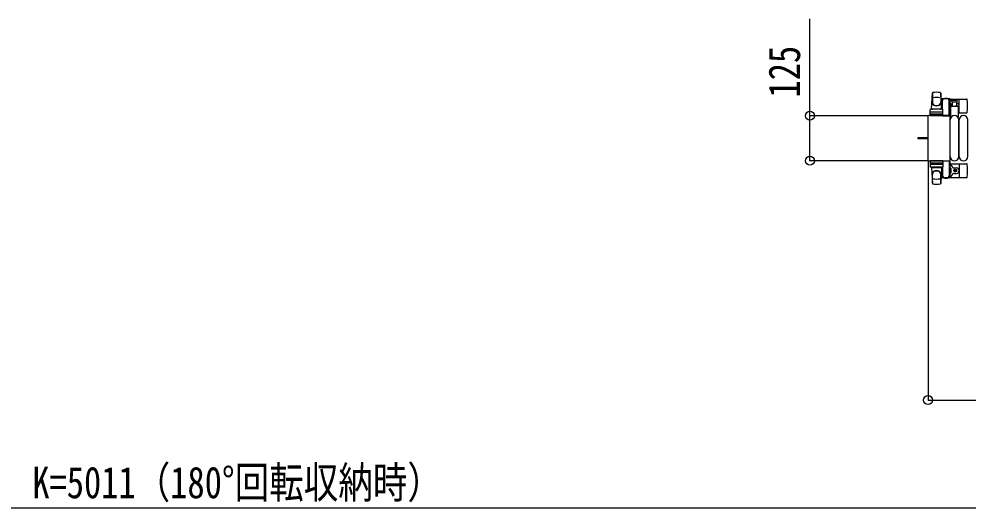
# Model space of a CAD drawing. Units: millimetres, scale not verified. Extents: x -16820 to 16820, y -11880 to 11880.
# Drawn here: x -12892 to -10254, y -5198 to -3838 of the extents above; entities that cross this region are included whole.
import ezdxf
from ezdxf.enums import TextEntityAlignment as Align

# ---------------------------------------------------------------- set-up
doc = ezdxf.new("R2010")
doc.units = ezdxf.units.MM
doc.header["$LTSCALE"] = 50
for name, color, linetype in [('0-3_YKK_13', 4, 'Continuous'), ('0-4_YKK_A1', 4, 'Continuous'), ('0-5_YKK_D', 6, 'Continuous')]:
    doc.layers.add(name, color=color, linetype=linetype)
doc.styles.add('ＭＳ ゴシック', font='')
doc.styles.get('ＭＳ ゴシック').set_extended_font_data('MS Gothic')

msp = doc.modelspace()

# ---------------------------------------------------------------- linework, layer by layer
at = {"layer": '0-3_YKK_13'}
for p, q in [((-10355.92, -4088.5), (-10353.49, -4044.47)), ((-10353.42, -4044.89), (-10353.42, -4070.63)), ((-10330.42, -4044.12), (-10330.42, -4071.31)), ((-10327.92, -4088.5), (-10330.36, -4044.47)), ((-10305.62, -4060), (-10326.22, -4060)), ((-10303.89, -4061), (-10257.83, -4061)), ((-10326.72, -4068.3), (-10325.92, -4068.3)), ((-10326.72, -4078.81), (-10326.72, -4068.3)), ((-10325.12, -4084.8), (-10326.72, -4078.81)), ((-10325.92, -4081.8), (-10325.92, -4064.8)), ((-10325.12, -4084.8), (-10324.92, -4084.8)), ((-10324.92, -4089.63), (-10324.92, -4065)), ((-10306.92, -4064.8), (-10303.62, -4064.8)), ((-10306.92, -4107.5), (-10306.92, -4065)), ((-10306.73, -4084.8), (-10306.92, -4084.8)), ((-10306.73, -4084.8), (-10305.12, -4078.81)), ((-10305.92, -4081.8), (-10305.92, -4064.8)), ((-10305.12, -4068.3), (-10305.92, -4068.3)), ((-10305.12, -4078.81), (-10305.12, -4068.3)), ((-10303.62, -4064.8), (-10303.62, -4062)), ((-10301.92, -4110.33), (-10301.92, -4082.5)), ((-10299.92, -4080.5), (-10283.92, -4080.5)), ((-10298.17, -4069), (-10285.67, -4069)), ((-10297.42, -4080.5), (-10297.42, -4069)), ((-10286.42, -4069), (-10286.42, -4080.5)), ((-10281.92, -4082.5), (-10281.92, -4110.33)), ((-10278.92, -4097), (-10278.92, -4063)), ((-10365.92, -4109.5), (-10365.92, -4230.5)), ((-10365.92, -4109.5), (-10365.92, -4109.5)), ((-10306.92, -4107), (-10363.43, -4107)), ((-10363.43, -4107), (-10363.43, -4107)), ((-10359.42, -4107.5), (-10359.42, -4090.5)), ((-10324.42, -4107.5), (-10359.42, -4107.5)), ((-10358.48, -4102), (-10325.31, -4102)), ((-10325.42, -4089.5), (-10358.42, -4089.5)), ((-10325.42, -4097.5), (-10358.42, -4097.5)), ((-10355.92, -4088.5), (-10327.92, -4088.5)), ((-10354.92, -4089.5), (-10354.92, -4088.5)), ((-10354.92, -4088.5), (-10328.92, -4088.5)), ((-10354.92, -4089.5), (-10352.52, -4089.5)), ((-10331.32, -4089.5), (-10328.92, -4089.5)), ((-10328.92, -4089.5), (-10328.92, -4088.5)), ((-10324.92, -4107.5), (-10306.92, -4107.5)), ((-10324.42, -4107.5), (-10324.42, -4090.5)), ((-10306.92, -4107), (-10306.92, -4107)), ((-10304.42, -4230.5), (-10304.42, -4109.5)), ((-10304.42, -4109.5), (-10304.42, -4109.5)), ((-10303.92, -4099), (-10301.92, -4099)), ((-10281.92, -4099), (-10257.83, -4099)), ((-10303.92, -4221), (-10303.92, -4119)), ((-10279.92, -4221), (-10279.92, -4119)), ((-10278.92, -4221), (-10278.92, -4119)), ((-10254.92, -4221), (-10254.92, -4119)), ((-10393.92, -4168.5), (-10393.92, -4171.5)), ((-10378.42, -4171.5), (-10393.92, -4171.5)), ((-10379.07, -4168.5), (-10379.07, -4171.5)), ((-10365.92, -4171.5), (-10378.42, -4171.5)), ((-10365.92, -4230.5), (-10365.92, -4230.5)), ((-10363.43, -4233), (-10306.92, -4233)), ((-10363.43, -4233), (-10363.43, -4233)), ((-10324.42, -4232.5), (-10359.42, -4232.5)), ((-10359.42, -4232.5), (-10359.42, -4249.5)), ((-10358.48, -4238), (-10325.31, -4238)), ((-10325.42, -4242.5), (-10358.42, -4242.5)), ((-10324.92, -4232.5), (-10306.92, -4232.5)), ((-10324.42, -4232.5), (-10324.42, -4249.5)), ((-10306.92, -4232.5), (-10306.92, -4275)), ((-10306.92, -4233), (-10306.92, -4233)), ((-10304.42, -4230.5), (-10304.42, -4230.5)), ((-10303.92, -4241), (-10257.83, -4241)), ((-10278.92, -4243), (-10278.92, -4277)), ((-10325.42, -4250.5), (-10358.42, -4250.5)), ((-10355.92, -4251.5), (-10327.92, -4251.5)), ((-10355.92, -4251.5), (-10353.49, -4295.53)), ((-10354.92, -4250.5), (-10352.52, -4250.5)), ((-10354.92, -4250.5), (-10354.92, -4251.5)), ((-10354.92, -4251.5), (-10328.92, -4251.5)), ((-10353.42, -4295.11), (-10353.42, -4269.37)), ((-10331.32, -4250.5), (-10328.92, -4250.5)), ((-10330.42, -4295.88), (-10330.42, -4268.69)), ((-10327.92, -4251.5), (-10330.36, -4295.53)), ((-10328.92, -4250.5), (-10328.92, -4251.5)), ((-10325.12, -4255.2), (-10326.72, -4261.19)), ((-10326.72, -4261.19), (-10326.72, -4271.7)), ((-10326.72, -4271.7), (-10325.92, -4271.7)), ((-10325.92, -4258.2), (-10325.92, -4275.2)), ((-10325.12, -4255.2), (-10324.92, -4255.2)), ((-10324.92, -4250.37), (-10324.92, -4275)), ((-10306.73, -4255.2), (-10306.92, -4255.2)), ((-10306.73, -4255.2), (-10305.12, -4261.19)), ((-10305.92, -4258.2), (-10305.92, -4275.2)), ((-10305.12, -4271.7), (-10305.92, -4271.7)), ((-10305.12, -4261.19), (-10305.12, -4271.7)), ((-10295.63, -4252.5), (-10286.42, -4252.5)), ((-10295.63, -4267.5), (-10286.42, -4267.5)), ((-10291.24, -4260.44), (-10292.12, -4260.44)), ((-10288.6, -4259.56), (-10287.72, -4259.56)), ((-10305.62, -4280), (-10326.22, -4280)), ((-10306.92, -4275.2), (-10303.62, -4275.2)), ((-10303.89, -4279), (-10257.83, -4279)), ((-10303.62, -4275.2), (-10303.62, -4278))]:
    msp.add_line(p, q, dxfattribs=at)
for points in [[(-10328.22, -4062), (-10328.22, -4064.8), (-10324.92, -4064.8)], [(-10285.67, -4065), (-10291.92, -4065), (-10298.17, -4065)], [(-10365.92, -4168.5), (-10378.42, -4168.5), (-10393.92, -4168.5)], [(-10292.12, -4260.44), (-10292.12, -4259.56), (-10291.24, -4259.56)], [(-10290.36, -4258.68), (-10290.36, -4257.8), (-10289.48, -4257.8), (-10289.48, -4258.68)], [(-10289.48, -4261.32), (-10289.48, -4262.2), (-10290.36, -4262.2), (-10290.36, -4261.32)], [(-10287.72, -4259.56), (-10287.72, -4260.44), (-10288.6, -4260.44)], [(-10328.22, -4278), (-10328.22, -4275.2), (-10324.92, -4275.2)]]:
    msp.add_lwpolyline(points, dxfattribs=at)
msp.add_circle((-10289.92, -4260), 4, dxfattribs=at)
for centre, radius, start, end in [((-10351.99, -4044.56), 1.5, 101.97738, 176.83138), ((-10341.92, -4092), 50, 78.05356, 101.94644), ((-10341.92, -4092), 50, 78.02262, 101.94644), ((-10341.92, -4106.6), 50, 79.12335, 100.54947), ((-10331.86, -4044.56), 1.5, 3.16862, 78.02262), ((-10326.22, -4062), 2, 90, 180), ((-10319.92, -4065), 5, 90, 180), ((-10315.92, -4080), 21, 72.24721, 107.75279), ((-10311.92, -4065), 5, 0, 90), ((-10305.62, -4062), 2, 0, 90), ((-10257.83, -4062), 1, 5.73917, 90), ((-10345.42, -4070.44), 8, 180, 263.72071), ((-10345.42, -4071.31), 8, 180, 263.72071), ((-10341.92, -4038.63), 40, 263.72071, 276.27929), ((-10341.92, -4039.5), 40, 263.72071, 276.27929), ((-10338.42, -4070.44), 8, 276.27929, 0), ((-10338.42, -4071.31), 8, 276.27929, 0), ((-10315.92, -4080), 21, 125.85347, 129.53368), ((-10315.92, -4080), 15, 143.1301, 149.27754), ((-10315.92, -4080), 15, 357.02005, 36.8699), ((-10315.92, -4080), 15, 323.1301, 338.96058), ((-10315.92, -4080), 21, 40.83479, 54.14653), ((-10299.92, -4082.5), 2, 90, 180), ((-10298.17, -4067), 2, 90, 180), ((-10298.17, -4067), 2, 180, 270), ((-10315.92, -4080), 21, 28.24251, 31.58821), ((-10286.42, -4080), 7.5, 306.86994, 90), ((-10289.92, -4080), 4, 352.81959, 28.95488), ((-10285.67, -4067), 2, 0, 90), ((-10285.67, -4067), 2, 270, 0), ((-10283.92, -4082.5), 2, 0, 90), ((-10436.92, -4080), 181, 354.26083, 5.73917), ((-10358.42, -4090.5), 1, 90, 180), ((-10358.42, -4098.5), 1, 90, 180), ((-10325.42, -4090.5), 1, 0, 90), ((-10325.42, -4098.5), 1, 0, 90), ((-10315.92, -4080), 21, 304.8499, 311.81033), ((-10291.92, -4119), 12, 0, 180), ((-10300.92, -4110.33), 1, 180, 258.06047), ((-10282.92, -4110.33), 1, 281.93946, 0), ((-10266.92, -4119), 12, 0, 180), ((-10257.83, -4098), 1, 270, 354.26083), ((-10358.42, -4241.5), 1, 180, 270), ((-10325.42, -4241.5), 1, 270, 0), ((-10291.92, -4221), 12, 180, 0), ((-10315.92, -4260), 21, 22.72842, 55.1501), ((-10266.92, -4221), 12, 180, 0), ((-10257.83, -4242), 1, 5.73917, 90), ((-10436.92, -4260), 181, 354.26083, 5.73917), ((-10358.42, -4249.5), 1, 180, 270), ((-10345.42, -4268.69), 8, 96.27929, 180), ((-10345.42, -4269.56), 8, 96.27929, 180), ((-10341.92, -4300.5), 40, 83.72071, 96.27929), ((-10341.92, -4301.37), 40, 83.72071, 96.27929), ((-10338.42, -4268.69), 8, 0, 83.72071), ((-10338.42, -4269.56), 8, 0, 83.72071), ((-10315.92, -4260), 15, 210.72246, 216.8699), ((-10325.42, -4249.5), 1, 270, 0), ((-10315.92, -4260), 15, 323.1301, 36.8699), ((-10315.92, -4260), 21, 305.85347, 337.27158), ((-10295.63, -4251.5), 1, 202.72842, 270), ((-10295.63, -4268.5), 1, 90, 157.27158), ((-10291.24, -4258.68), 0.88, 270, 0), ((-10291.24, -4261.32), 0.88, 0, 90), ((-10288.6, -4258.68), 0.88, 180, 270), ((-10288.6, -4261.32), 0.88, 90, 180), ((-10286.42, -4260), 7.5, 270, 90), ((-10351.99, -4295.44), 1.5, 183.16862, 258.02262), ((-10341.92, -4248), 50, 258.05356, 281.97738), ((-10341.92, -4248), 50, 258.05356, 281.94644), ((-10341.92, -4233.4), 50, 259.45053, 280.87665), ((-10331.86, -4295.44), 1.5, 281.97738, 356.83138), ((-10315.92, -4260), 21, 230.46632, 234.14653), ((-10326.22, -4278), 2, 180, 270), ((-10319.92, -4275), 5, 180, 270), ((-10315.92, -4260), 21, 252.24721, 287.75279), ((-10311.92, -4275), 5, 270, 0), ((-10305.62, -4278), 2, 270, 0), ((-10257.83, -4278), 1, 270, 354.26083)]:
    msp.add_arc(centre, radius, start, end, dxfattribs=at)
for centre, major_axis, start_param, end_param in [((-10363.42, -4109.5), (1.77, -1.77), 2.358058, 3.9251274), ((-10306.93, -4109.5), (-1.77, -1.77), 2.358058, 3.9251274), ((-10363.42, -4230.5), (-1.77, -1.77), 5.4996506, 7.06672), ((-10306.93, -4230.5), (1.77, -1.77), 5.4996506, 7.06672)]:
    msp.add_ellipse(centre, major_axis=major_axis, ratio=0.997169, start_param=start_param, end_param=end_param, dxfattribs=at)
at = {"layer": '0-4_YKK_A1'}
for p, q in [((-10327.92, -4065), (-10327.92, -4089.5)), ((-10325.92, -4065), (-10327.92, -4065)), ((-10303.92, -4065), (-10305.92, -4065)), ((-10303.92, -4275), (-10303.92, -4065)), ((-10327.92, -4250.5), (-10327.92, -4275)), ((-10327.92, -4275), (-10324.92, -4275)), ((-10306.92, -4275), (-10303.92, -4275))]:
    msp.add_line(p, q, dxfattribs=at)
at = {"layer": '0-5_YKK_D'}
for p, q in [((-10364.42, -4107.5), (-10694.92, -4107.5)), ((-10364.42, -4232.5), (-10694.92, -4232.5)), ((-10365.42, -4231.5), (-10365.42, -4899)), ((-10365.42, -4898), (-9568.42, -4898)), ((-9568.42, -5198), (-14579.42, -5198))]:
    msp.add_line(p, q, dxfattribs=at)
msp.add_lwpolyline([(-10693.92, -4232.5), (-10693.92, -4107.5), (-10693.92, -3838.3)], dxfattribs=at)
for centre in [(-10693.92, -4107.5), (-10693.92, -4232.5), (-10365.42, -4898)]:
    msp.add_circle(centre, 12.5, dxfattribs=at)

# ---------------------------------------------------------------- texts
at = {"layer": '0-5_YKK_D', "style": 'ＭＳ ゴシック', "width": 0.8}
msp.add_text('125', height=87.98, rotation=90, dxfattribs=at).set_placement((-10694.72, -4056.7), align=Align.BOTTOM_LEFT)
msp.add_text('K=5011（180°回転収納時）', height=87.98, dxfattribs=at).set_placement((-12854.72, -5197.2), align=Align.BOTTOM_LEFT)

doc.saveas('drawing.dxf')
